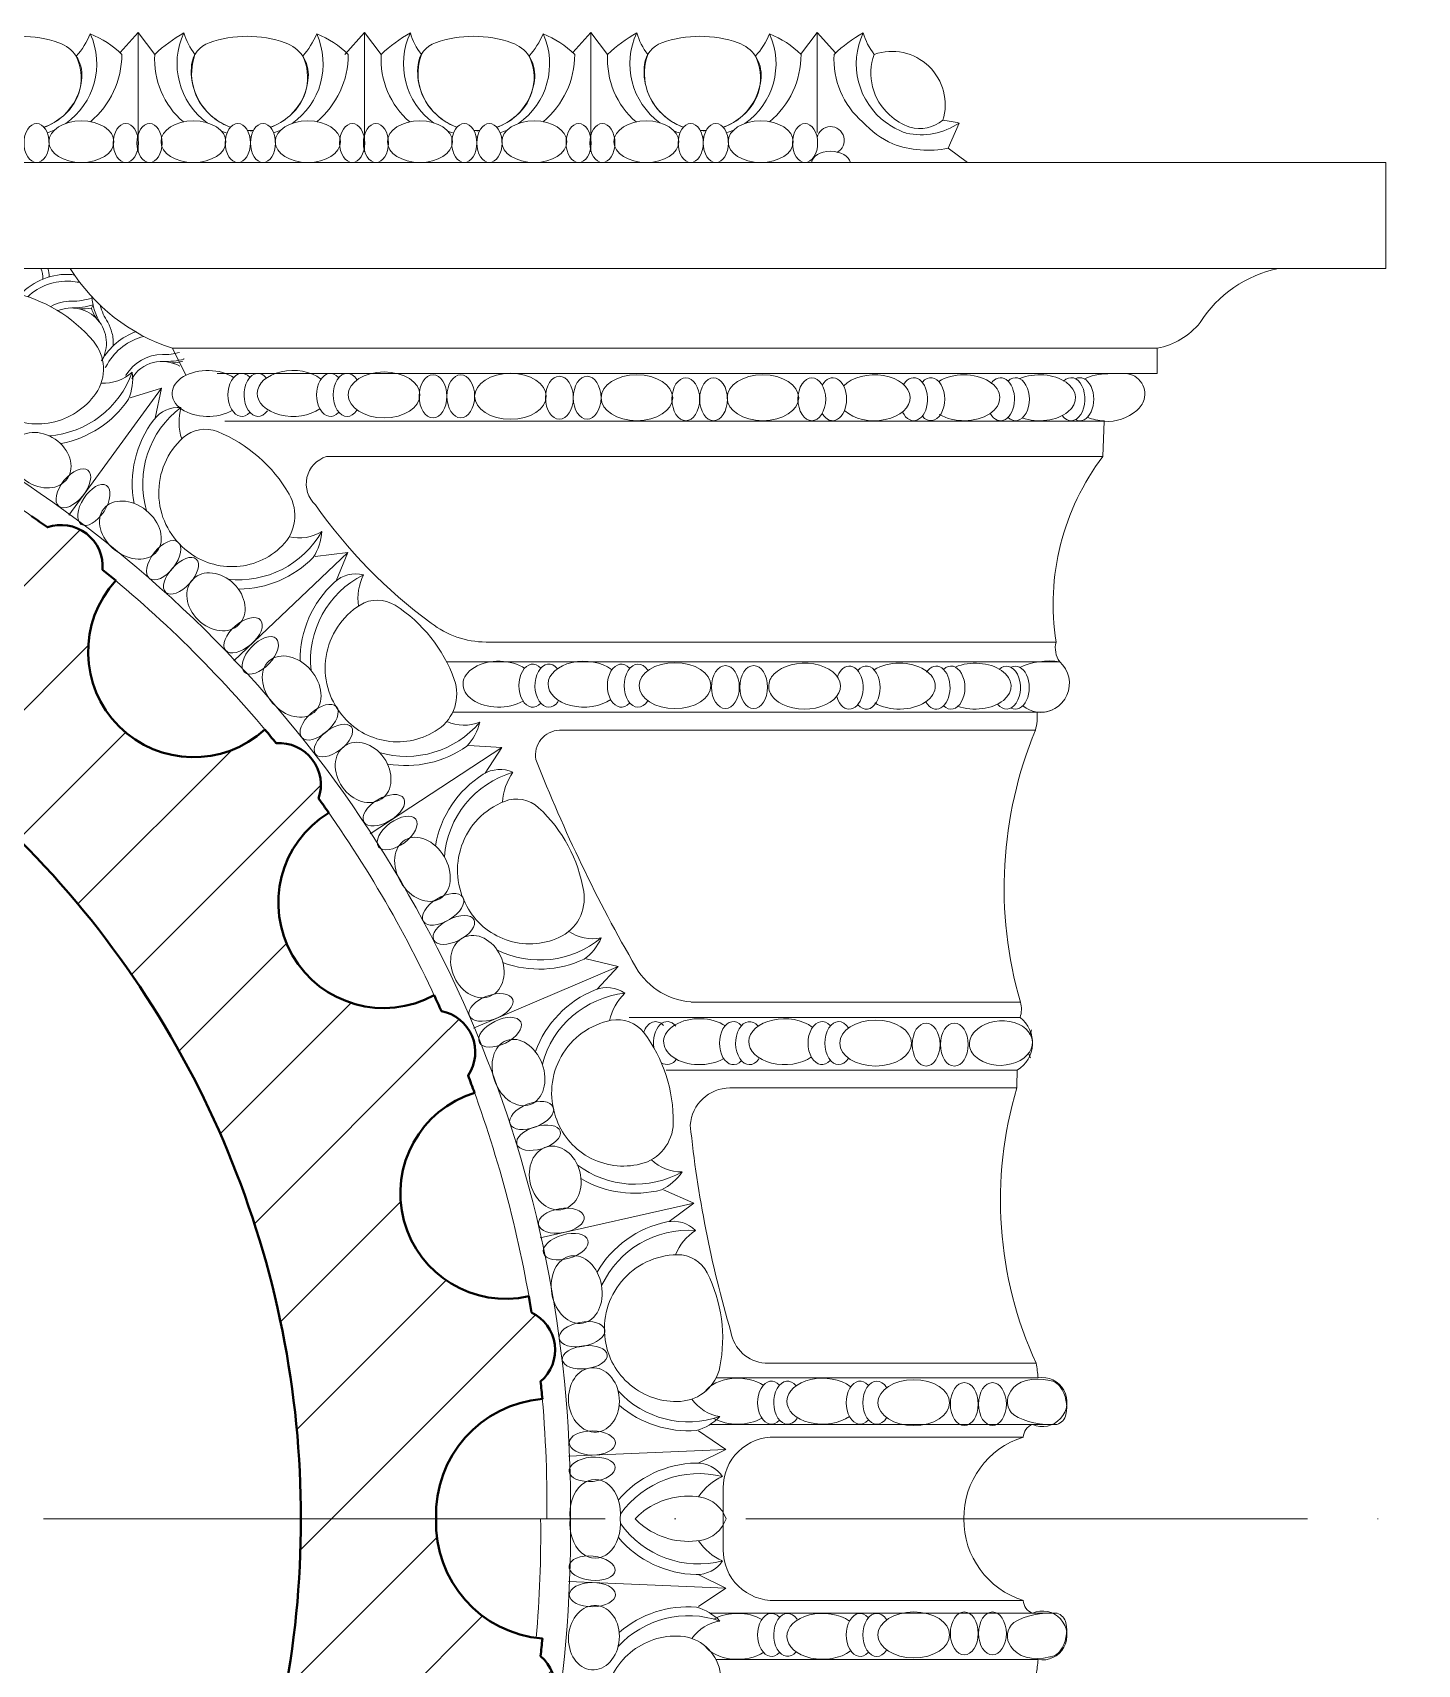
# Model space of a CAD drawing. Header units: millimetres. Extents: x 542654 to 551203, y 315718 to 321804.
# Drawn here: x 546521 to 546816.9, y 320423.3 to 320772.2 of the extents above; entities that cross this region are included whole.
import ezdxf

# ---------------------------------------------------------------- set-up
doc = ezdxf.new("R2010")
doc.units = ezdxf.units.MM
doc.linetypes.add('ACAD_ISO04W100', pattern=[30, 24, -3, 0, -3])
doc.layers.add('cad-block.com', color=250, linetype='Continuous')

msp = doc.modelspace()

# ---------------------------------------------------------------- hatches: boundary and pattern name
at = {"layer": 'cad-block.com', "lineweight": 15, "true_color": 0x000000}
h = msp.add_hatch(dxfattribs=at)
h.set_pattern_fill('ANSI31', color=18, scale=150, style=0)
h.set_pattern_definition([(45, (-1126099.823, -80286.563), (-13.25825215, 13.25825215), [])])
edge = h.paths.add_edge_path()
edge.add_arc((546631.96, 320453.48), 24.77, 177.8265, 265.2257)
edge.add_arc((546373.21, 320451.3), 257.67, 354.1553, 354.9869, ccw=False)
edge.add_arc((546623.73, 320418.33), 8.9, -64.2064, 49.2074, ccw=False)
edge.add_arc((546373.87, 320451.19), 257.01, 350.0647, 350.8467, ccw=False)
edge.add_arc((546622.11, 320384.86), 22.54, 77.4026, 252.7016)
edge.add_arc((546373.21, 320451.3), 257.67, 339.1553, 340.0384, ccw=False)
edge.add_arc((546606.66, 320354.61), 8.9, -79.2064, 34.2074, ccw=False)
edge.add_arc((546373.21, 320451.3), 257.67, 335.0207, 335.8457, ccw=False)
edge.add_arc((546596.02, 320322.69), 22.54, 61.4709, 238.5379)
edge.add_arc((546373.22, 320451.3), 257.66, 324.1553, 324.9882, ccw=False)
edge.add_arc((546573.68, 320297.49), 8.9, -94.2064, 19.2074, ccw=False)
edge.add_arc((546373.21, 320451.3), 257.67, 319.9981, 320.8457, ccw=False)
edge.add_arc((546555.37, 320269.05), 22.54, 47.4916, 222.4785)
edge.add_arc((546373.21, 320451.3), 257.67, 309.1553, 309.9719, ccw=False)
edge.add_arc((546527.03, 320250.84), 8.9, -109.2064, 4.2074, ccw=False)
edge.add_arc((546373.21, 320451.3), 257.67, 304.9273, 305.8457, ccw=False)
edge.add_arc((546501.79, 320227.85), 22.54, 32.764, 207.0672)
edge.add_arc((546373.22, 320451.28), 257.65, 294.1553, 294.904, ccw=False)
edge.add_arc((546469.91, 320217.86), 8.9, 235.7936, 349.2074, ccw=False)
edge.add_arc((546373.21, 320451.3), 257.67, 289.958, 290.8457, ccw=False)
edge.add_arc((546439.65, 320202.39), 22.54, 17.3263, 192.5624)
edge.add_arc((546373.21, 320451.3), 257.67, 279.1553, 279.9308, ccw=False)
edge.add_arc((546406.2, 320200.79), 8.9, 220.7936, 334.2074, ccw=False)
edge.add_arc((546373.21, 320451.3), 257.67, 275.0131, 275.8457, ccw=False)
edge.add_arc((546373.21, 320193.63), 22.54, 2.5066, 90)
edge.add_arc((546373.21, 320193.63), 22.54, 90, 177.4934)
edge.add_arc((546373.21, 320451.3), 257.67, 264.1543, 264.9869, ccw=False)
edge.add_arc((546340.23, 320200.79), 8.9, 205.7926, 319.2064, ccw=False)
edge.add_arc((546373.21, 320451.3), 257.67, 260.0692, 260.8447, ccw=False)
edge.add_arc((546306.78, 320202.39), 22.54, 347.4376, 522.6737)
edge.add_arc((546373.21, 320451.3), 257.67, 249.1543, 250.042, ccw=False)
edge.add_arc((546276.51, 320217.86), 8.9, 190.7926, 304.2064, ccw=False)
edge.add_arc((546373.2, 320451.28), 257.65, 245.096, 245.8447, ccw=False)
edge.add_arc((546244.64, 320227.85), 22.54, 332.9328, 507.236)
edge.add_arc((546373.21, 320451.3), 257.67, 234.1543, 235.0727, ccw=False)
edge.add_arc((546219.39, 320250.84), 8.9, 175.7926, 289.2064, ccw=False)
edge.add_arc((546373.21, 320451.3), 257.67, 230.0281, 230.8447, ccw=False)
edge.add_arc((546191.06, 320269.05), 22.54, 317.5215, 492.5084)
edge.add_arc((546373.21, 320451.3), 257.67, 219.1543, 220.0019, ccw=False)
edge.add_arc((546172.75, 320297.49), 8.9, 160.7926, 274.2064, ccw=False)
edge.add_arc((546373.2, 320451.3), 257.66, 215.0118, 215.8447, ccw=False)
edge.add_arc((546150.41, 320322.69), 22.54, 301.4621, 478.5291)
edge.add_arc((546373.21, 320451.3), 257.67, 204.1543, 204.9793, ccw=False)
edge.add_arc((546139.77, 320354.61), 8.9, 145.7926, 259.2064, ccw=False)
edge.add_arc((546373.21, 320451.3), 257.67, 199.9616, 200.8447, ccw=False)
edge.add_arc((546124.32, 320384.86), 22.54, 287.2984, 462.5974)
edge.add_arc((546372.55, 320451.19), 257.01, 189.1533, 189.9353, ccw=False)
edge.add_arc((546122.69, 320418.33), 8.9, 130.7926, 244.2064, ccw=False)
edge.add_arc((546373.21, 320451.3), 257.67, 185.0131, 185.8447, ccw=False)
edge.add_arc((546114.56, 320453.28), 24.57, 274.5848, 362.6533)
edge.add_arc((546114.56, 320455.55), 24.57, 357.3467, 445.4152)
edge.add_arc((546373.21, 320457.53), 257.67, 174.1553, 174.9869, ccw=False)
edge.add_arc((546122.69, 320490.51), 8.9, 115.7936, 229.2074, ccw=False)
edge.add_arc((546372.55, 320457.64), 257.01, 170.0647, 170.8467, ccw=False)
edge.add_arc((546124.32, 320523.97), 22.54, 257.4026, 432.7016)
edge.add_arc((546373.21, 320457.53), 257.67, 159.1553, 160.0384, ccw=False)
edge.add_arc((546139.77, 320554.22), 8.9, 100.7936, 214.2074, ccw=False)
edge.add_arc((546373.21, 320457.53), 257.67, 155.0207, 155.8457, ccw=False)
edge.add_arc((546150.41, 320586.14), 22.54, 241.4709, 418.5379)
edge.add_arc((546373.2, 320457.53), 257.66, 144.1553, 144.9882, ccw=False)
edge.add_arc((546172.75, 320611.35), 8.9, 85.7936, 199.2074, ccw=False)
edge.add_arc((546373.21, 320457.53), 257.67, 139.9981, 140.8457, ccw=False)
edge.add_arc((546191.06, 320639.78), 22.54, 227.4916, 402.4785)
edge.add_arc((546373.21, 320457.53), 257.67, 129.1553, 129.9719, ccw=False)
edge.add_arc((546219.39, 320657.99), 8.9, 70.7936, 184.2074, ccw=False)
edge.add_arc((546373.21, 320457.53), 257.67, 124.9273, 125.8457, ccw=False)
edge.add_arc((546244.64, 320680.98), 22.54, 212.764, 387.0672)
edge.add_arc((546373.2, 320457.55), 257.65, 114.1553, 114.904, ccw=False)
edge.add_arc((546276.51, 320690.97), 8.9, 55.7936, 169.2074, ccw=False)
edge.add_arc((546373.21, 320457.53), 257.67, 109.958, 110.8457, ccw=False)
edge.add_arc((546306.78, 320706.44), 22.54, 197.3263, 372.5624)
edge.add_arc((546373.21, 320457.53), 257.67, 99.1553, 99.9308, ccw=False)
edge.add_arc((546340.23, 320708.04), 8.9, 40.7936, 154.2074, ccw=False)
edge.add_arc((546373.21, 320457.53), 257.67, 95.0131, 95.8457, ccw=False)
edge.add_arc((546373.21, 320715.2), 22.54, 182.5066, 270)
edge.add_arc((546373.21, 320715.2), 22.54, 270, 357.4934)
edge.add_arc((546373.21, 320457.53), 257.67, 84.1543, 84.9869, ccw=False)
edge.add_arc((546406.2, 320708.04), 8.9, 25.7926, 139.2064, ccw=False)
edge.add_arc((546373.21, 320457.53), 257.67, 80.0692, 80.8447, ccw=False)
edge.add_arc((546439.65, 320706.44), 22.54, 167.4376, 342.6737)
edge.add_arc((546373.21, 320457.53), 257.67, 69.1543, 70.042, ccw=False)
edge.add_arc((546469.91, 320690.97), 8.9, 10.7926, 124.2064, ccw=False)
edge.add_arc((546373.22, 320457.55), 257.65, 65.096, 65.8447, ccw=False)
edge.add_arc((546501.79, 320680.98), 22.54, 152.9328, 327.236)
edge.add_arc((546373.21, 320457.53), 257.67, 54.1543, 55.0727, ccw=False)
edge.add_arc((546527.03, 320657.99), 8.9, -4.2074, 109.2064, ccw=False)
edge.add_arc((546373.21, 320457.53), 257.67, 50.0281, 50.8447, ccw=False)
edge.add_arc((546555.37, 320639.78), 22.54, 137.5215, 312.5084)
edge.add_arc((546373.21, 320457.53), 257.67, 39.1543, 40.0019, ccw=False)
edge.add_arc((546573.68, 320611.35), 8.9, -19.2074, 94.2064, ccw=False)
edge.add_arc((546373.22, 320457.53), 257.66, 35.0118, 35.8447, ccw=False)
edge.add_arc((546596.02, 320586.14), 22.54, 121.4621, 298.5291)
edge.add_arc((546373.21, 320457.53), 257.67, 24.1543, 24.9793, ccw=False)
edge.add_arc((546606.66, 320554.22), 8.9, -34.2074, 79.2064, ccw=False)
edge.add_arc((546373.21, 320457.53), 257.67, 19.9616, 20.8447, ccw=False)
edge.add_arc((546622.11, 320523.97), 22.54, 107.2984, 282.5974)
edge.add_arc((546373.87, 320457.64), 257.01, 9.1533, 9.9353, ccw=False)
edge.add_arc((546623.73, 320490.51), 8.9, -49.2074, 64.2064, ccw=False)
edge.add_arc((546373.21, 320457.53), 257.67, 5.0131, 5.8447, ccw=False)
edge.add_arc((546631.96, 320455.35), 24.77, 94.7743, 182.1735)
edge = h.paths.add_edge_path(flags=16)
edge.add_arc((546373.21, 320454.42), 205.1, 89.9994, 180, ccw=False)
edge.add_arc((546373.21, 320454.42), 205.1, 0, 90.0006, ccw=False)
edge.add_arc((546373.21, 320454.42), 205.1, -90.0006, 0, ccw=False)
edge.add_arc((546373.21, 320454.42), 205.1, 180, 270.0006, ccw=False)

# ---------------------------------------------------------------- linework, layer by layer
at = {"layer": 'cad-block.com', "color": 18, "lineweight": 15, "true_color": 0x000000}
for points in [[(546523.32, 320751.88, 0.101551), (546527.53, 320754.39, 0.192304), (546531.49, 320762.54, 0.339953), (546526.56, 320770, 0.167449), (546510.29, 320770, 0.287977), (546506.56, 320765.36, 0.218078), (546509.8, 320755.31, 0.122256), (546514.87, 320751.94, 0.122256)], [(546527.53, 320754.39, 0.346391), (546530.29, 320767.11, 0.077991), (546533.29, 320771.9, -0.359977), (546528.03, 320752.71, -0.359977)], [(546533.3, 320753.11, 0.223389), (546540.03, 320767.5, 0.09981), (546533.29, 320771.9)], [(546553.31, 320772.12, 0.06195), (546547.08, 320767.5, 0.235173), (546553.18, 320753.06, 0.235173)], [(546558.25, 320752.86, -0.359399), (546553.31, 320772.12, 0.095363), (546555.66, 320767.5, 0.306751), (546558.93, 320754.57, 0.101588), (546563.26, 320751.93, 0.101588)], [(546571.71, 320751.88, 0.101551), (546575.92, 320754.39, 0.192304), (546579.87, 320762.54, 0.339953), (546574.95, 320770, 0.167449), (546558.68, 320770, 0.287977), (546554.95, 320765.36, 0.218078), (546558.19, 320755.31, 0.122256), (546563.26, 320751.94, 0.122256)], [(546575.92, 320754.39, 0.346391), (546578.68, 320767.11, 0.077991), (546581.68, 320771.9, -0.359977), (546576.42, 320752.71, -0.359977)], [(546581.69, 320753.11, 0.223389), (546588.42, 320767.5, 0.09981), (546581.68, 320771.9)], [(546601.69, 320772.12, 0.06195), (546595.47, 320767.5, 0.235173), (546601.57, 320753.06, 0.235173)], [(546606.64, 320752.86, -0.359399), (546601.69, 320772.12, 0.095363), (546604.04, 320767.5, 0.306751), (546607.32, 320754.57, 0.101588), (546611.65, 320751.93, 0.101588)], [(546620.09, 320751.88, 0.101551), (546624.31, 320754.39, 0.192304), (546628.26, 320762.54, 0.339953), (546623.34, 320770, 0.167449), (546607.07, 320770, 0.287977), (546603.33, 320765.36, 0.218078), (546606.58, 320755.31, 0.122256), (546611.65, 320751.94, 0.122256)], [(546624.31, 320754.39, 0.346391), (546627.07, 320767.11, 0.077991), (546630.07, 320771.9, -0.359977), (546624.8, 320752.71, -0.359977)], [(546630.08, 320753.11, 0.223389), (546636.81, 320767.5, 0.09981), (546630.07, 320771.9)], [(546650.08, 320772.12, 0.06195), (546643.86, 320767.5, 0.235173), (546649.96, 320753.06, 0.235173)], [(546655.03, 320752.86, -0.359399), (546650.08, 320772.12, 0.095363), (546652.43, 320767.5, 0.306751), (546655.71, 320754.57, 0.101588), (546660.04, 320751.93, 0.101588)], [(546668.48, 320751.88, 0.101551), (546672.7, 320754.39, 0.192304), (546676.65, 320762.54, 0.339953), (546671.72, 320770, 0.167449), (546655.46, 320770, 0.287977), (546651.72, 320765.36, 0.218078), (546654.97, 320755.31, 0.122256), (546660.04, 320751.94, 0.122256)], [(546672.7, 320754.39, 0.346391), (546675.46, 320767.11, 0.077991), (546678.46, 320771.9, -0.359977), (546673.19, 320752.71, -0.359977)], [(546678.47, 320753.11, 0.223389), (546685.19, 320767.5, 0.09981), (546678.46, 320771.9)], [(546698.47, 320772.12, 0.06195), (546692.25, 320767.5, 0.235173), (546698.35, 320753.06, 0.235173)], [(546703.42, 320752.86, -0.359399), (546698.47, 320772.12, 0.095363), (546700.82, 320767.5, 0.306751), (546704.1, 320754.57, 0.101588), (546708.43, 320751.93, 0.101588)], [(546700.82, 320767.5, -0.614238), (546715.51, 320753.41, -0.23795), (546708.43, 320751.93, -3.091262)], [(546523.39, 320751.93, 0.096379), (546527.53, 320754.39)], [(546571.78, 320751.93, 0.096379), (546575.92, 320754.39)], [(546620.17, 320751.93, 0.096379), (546624.31, 320754.39)], [(546668.56, 320751.93, 0.096379), (546672.7, 320754.39)], [(546715.51, 320753.41, -0.020135), (546718.99, 320752.83, -0.207412), (546707.68, 320750.67, -18.146009)], [(546525.63, 320751.32, -0.026874), (546524.07, 320750.7, -0.026874)], [(546562.51, 320750.67, -0.021792), (546561.24, 320751.16, -0.021792)], [(546566.85, 320751.21, 0.025321), (546568.12, 320751.2)], [(546566.89, 320751.22, 0.015978), (546567.7, 320751.21)], [(546567.65, 320749.87, -0.005183), (546567.33, 320749.87, -0.005183)], [(546567.7, 320751.21, 0.008495), (546568.12, 320751.22, 0.008495)], [(546574.02, 320751.32, -0.026874), (546572.46, 320750.7, -0.026874)], [(546610.9, 320750.67, -0.021792), (546609.63, 320751.16, -0.021792)], [(546615.24, 320751.21, 0.025321), (546616.51, 320751.2)], [(546615.28, 320751.22, 0.015978), (546616.09, 320751.21)], [(546616.04, 320749.87, -0.005183), (546615.72, 320749.87, -0.005183)], [(546616.09, 320751.21, 0.008495), (546616.51, 320751.22, 0.008495)], [(546622.4, 320751.32, -0.026874), (546620.85, 320750.7, -0.026874)], [(546659.29, 320750.67, -0.021792), (546658.02, 320751.16, -0.021792)], [(546663.63, 320751.21, 0.025321), (546664.9, 320751.2)], [(546663.67, 320751.22, 0.015978), (546664.48, 320751.21)], [(546664.43, 320749.87, -0.005183), (546664.1, 320749.87, -0.005183)], [(546664.48, 320751.21, 0.008495), (546664.89, 320751.22, 0.008495)], [(546670.79, 320751.32, -0.026874), (546669.24, 320750.7, -0.026874)], [(546688.63, 320749.72, -1.582051), (546692.85, 320746.52, -3.521077)], [(546704.79, 320748.36, -0.096726), (546698.35, 320753.06, -11.548525)], [(546706.41, 320751.16, -0.039125), (546703.42, 320752.86, 3.800101)], [(546718.99, 320752.83), (546716.65, 320747.44, -0.140501), (546704.79, 320748.36, -5.555021)], [(546707.68, 320750.67, -0.021792), (546706.41, 320751.16, -0.021792)], [(546518.32, 320716.14, -0.225032), (546529.31, 320720.44), (546529.31, 320720.44)], [(546519.92, 320715.68, -0.206858), (546529.12, 320719, 0.049772), (546530.98, 320718.82, 0.049772)], [(546522.69, 320721.75, -0.121818), (546523.14, 320719.45)], [(546524.24, 320721.75, -0.079501), (546524.52, 320719.93)], [(546528.97, 320721.75, 0.176737), (546550.86, 320704.66, 1.049558)], [(546787.22, 320721.75, 0.201803), (546770.48, 320710.17, -0.178174), (546761.31, 320704.66), (546550.86, 320704.66)], [(546514.14, 320690.66, 0.186893), (546525.01, 320688.8, 0.192304), (546534.47, 320695.01, 0.339953), (546533.96, 320706.17, 0.167449), (546516.51, 320716.6, 0.287977), (546509.53, 320714.02, 0.218078), (546506.56, 320701.15, 0.214395), (546514.14, 320690.66, 258.975985)], [(546524.82, 320713.58, -0.132069), (546529.32, 320714.74, 0.080911), (546533.63, 320715.4)], [(546533.59, 320715.74, 0.108991), (546535.47, 320709.96), (546535.47, 320709.96)], [(546529.31, 320713.29, 0.07743), (546533.88, 320713.96)], [(546533.54, 320713.24, -0.07015), (546530.87, 320713.11, -19.622148)], [(546533.54, 320713.24, 0.084322), (546534.78, 320710.84, -1.326627)], [(546535.41, 320713.85, 0.078723), (546537.01, 320710.23, -0.067828), (546537.92, 320707.99)], [(546535.7, 320701.98, -0.182046), (546543.12, 320708.25, -0.182046)], [(546536.49, 320700.54, 0.024135), (546536.96, 320701.26, -0.206952), (546544.72, 320707.22, -0.206952)], [(546540.89, 320698.87, 0.00037), (546540.9, 320698.89, -0.268575), (546548.7, 320703.31, 0.068244), (546552.35, 320703.78, 0.068244)], [(546553.08, 320701.93, -0.08041), (546550.72, 320701.56, -19.622148)], [(546553.27, 320702.49, 0.003234), (546553.31, 320702.32)], [(546535.61, 320697.23, 0.205857), (546542.26, 320699.57, -0.29849), (546524.4, 320685.96, -0.29849)], [(546542.26, 320699.57, -0.134014), (546541.45, 320693.78, -0.19876), (546527.04, 320684.29, -0.19876)], [(546758.5, 320693.7, 0.512878), (546754.01, 320699.29, 0.704384)], [(546542.66, 320671.49, -0.213095), (546546.86, 320689.39, -0.253318), (546552.67, 320692.02)], [(546545.31, 320669.94, -0.31169), (546552.67, 320692.02, 0.14864), (546552.83, 320685.28)], [(546750, 320689.05, 0.193035), (546756.92, 320691.35, 0.138323), (546758.5, 320693.7, 0.92073)], [(546553.5, 320661.75, 0.186893), (546563.86, 320657.98, 0.192304), (546574.28, 320662.4, 0.339953), (546575.78, 320673.48, 0.167449), (546560.47, 320686.85, 0.287977), (546553.14, 320685.56, 0.218078), (546547.92, 320673.43, 0.214395), (546553.5, 320661.75, 258.975985)], [(546750, 320689.05), (546749.69, 320681.52, 0.203496), (546739.69, 320641.87, 0.223902), (546740.47, 320637.64, -0.732398), (546735.66, 320626.87, -0.080164), (546735.28, 320623.02, 0.170072), (546732.07, 320564.87, -0.263929)], [(546583.78, 320681.52, 0.582442), (546581.44, 320671.19, 0.083509), (546606.13, 320645.93, 0.167599), (546617.87, 320641.87)], [(546575.8, 320664.38, 0.205857), (546582.76, 320665.49, -0.29849), (546562.76, 320655.29, -0.29849)], [(546582.76, 320665.49, -0.134014), (546580.93, 320659.94, -0.19876), (546565.06, 320653.17, -0.19876)], [(546578.14, 320637.79, -0.213095), (546585.47, 320654.66, -0.253318), (546591.65, 320656.21)], [(546580.47, 320635.79, -0.31169), (546591.65, 320656.21, 0.14864), (546590.61, 320649.55)], [(546587.07, 320626.27, 0.186893), (546596.59, 320620.72, 0.192304), (546607.63, 320623.2, 0.339953), (546611.08, 320633.84, 0.167449), (546598.41, 320649.73, 0.287977), (546590.96, 320649.77, 0.218078), (546583.67, 320638.76, 0.214395), (546587.07, 320626.27, 258.975985)], [(546679.4, 320634.99, 0.454753), (546679.61, 320629.66, 2.514124)], [(546693.38, 320635.35, 0.038188), (546692.96, 320634.36, 0.038188)], [(546692.81, 320630.27, 0.033954), (546693.12, 320629.36)], [(546609.48, 320624.88, 0.205857), (546616.53, 320624.73, -0.29849), (546595.03, 320618.27, -0.29849)], [(546616.53, 320624.73, -0.134014), (546613.74, 320619.6, -0.19876), (546596.91, 320615.77, -0.19876)], [(546628.51, 320616.78, -0.457804), (546633.57, 320623.02, -1.985215)], [(546607.04, 320598.3, -0.213095), (546617.26, 320613.59, -0.253318), (546623.62, 320614.01)], [(546608.97, 320595.92, -0.31169), (546623.62, 320614.01, 0.14864), (546621.41, 320607.64)], [(546649.89, 320572.36, -0.038105), (546628.51, 320616.78, -6.307699)], [(546613.77, 320585.37, 0.186893), (546622.14, 320578.21, 0.192304), (546633.45, 320578.69, 0.339953), (546638.74, 320588.53, 0.167449), (546629.11, 320606.43, 0.287977), (546621.79, 320607.8, 0.218078), (546612.64, 320598.27, 0.214395), (546613.77, 320585.37, 258.975985)], [(546635.56, 320580.01, 0.205857), (546642.47, 320578.6, -0.29849), (546620.16, 320576.08, -0.29849)], [(546642.47, 320578.6, -0.134014), (546638.81, 320574.05, -0.19876), (546621.57, 320573.29, -0.19876)], [(546662.59, 320564.87, -0.265446), (546649.89, 320572.36, -1.842955)], [(546628.41, 320554.29, -0.213095), (546641.21, 320567.51, -0.253318), (546647.54, 320566.78)], [(546629.9, 320551.6, -0.31169), (546647.54, 320566.78, 0.14864), (546644.22, 320560.91)], [(546732.07, 320564.87, -0.153481), (546732, 320561.58, -0.525765), (546731.41, 320550.34, 0.019182), (546731.32, 320546.52), (546670, 320546.52, 0.395251), (546661.51, 320538.56, 0.920521)], [(546632.73, 320540.37, 0.186893), (546639.69, 320531.82, 0.192304), (546650.9, 320530.27, 0.339953), (546657.87, 320539.01, 0.167449), (546651.58, 320558.35, 0.287977), (546644.63, 320561, 0.218078), (546633.93, 320553.26, 0.214395), (546632.73, 320540.37, 258.975985)], [(546722.29, 320558.56, 0.454753), (546722.5, 320553.23, 2.514124)], [(546734.46, 320558.93, 0.038188), (546734.04, 320557.94, 0.038188)], [(546733.89, 320553.84, 0.033954), (546734.2, 320552.94)], [(546731.32, 320546.52, 0.181945), (546735.42, 320487.66), (546677.5, 320487.66)], [(546670.19, 320494.38, -0.045606), (546661.51, 320538.56, 407.089865), (546661.51, 320538.56, 43.055625)], [(546653.22, 320531.19, 0.205857), (546659.77, 320528.58, -0.29849), (546637.36, 320530.08, -0.29849)], [(546659.77, 320528.58, -0.134014), (546655.35, 320524.75, -0.19876), (546638.25, 320527.08, -0.19876)], [(546641.59, 320507.17, -0.213095), (546656.54, 320517.89, -0.253318), (546662.64, 320516.05)], [(546642.57, 320504.26, -0.31169), (546662.64, 320516.05, 0.14864), (546658.33, 320510.86)], [(546643.35, 320492.7, 0.186893), (546648.67, 320483.05, 0.192304), (546659.42, 320479.52, 0.339953), (546667.84, 320486.88, 0.167449), (546665.11, 320507.03, 0.287977), (546658.74, 320510.87, 0.218078), (546646.83, 320505.17, 0.214395), (546643.35, 320492.7, 258.975985)], [(546677.5, 320487.66, -0.341372), (546670.19, 320494.38, -7.24426)], [(546735.42, 320487.66, -0.027808), (546735.85, 320484.52, -1.35506), (546734.65, 320474.59, 0.308822), (546732.69, 320471.87), (546679.65, 320471.87, 0.426697), (546668.57, 320461.04, 1.449606)], [(546661.87, 320480.02, 0.205857), (546667.85, 320476.27, -0.29849), (546646.07, 320481.75, -0.29849)], [(546730.03, 320481.69, 0.399865), (546730.64, 320476.61, 2.514124)], [(546739.89, 320474.59, 0.263797), (546741.79, 320476.69, 0.215258), (546740.55, 320482.66, 0.209038), (546738.34, 320483.96, 1.101049)], [(546667.85, 320476.27, -0.134014), (546662.82, 320473.3, -0.19876), (546646.41, 320478.64, -0.19876)], [(546732.71, 320471.87, 0.333143), (546720, 320454.41, -3.293523)], [(546646.14, 320458.45, -0.213095), (546662.76, 320466.33, -0.253318), (546668.43, 320463.43)], [(546646.59, 320455.41, -0.31169), (546668.43, 320463.43, 0.14864), (546663.27, 320459.1)], [(546669.16, 320454.42, 0.275592), (546663.68, 320459.03, 0.218078), (546650.94, 320455.55, 0.026367), (546649.72, 320454.42, 0.026367)], [(546646.59, 320453.42, 0.31169), (546668.43, 320445.4, -0.14864), (546663.27, 320449.73)], [(546669.16, 320454.42, -0.275592), (546663.68, 320449.8, -0.218078), (546650.94, 320453.28, -0.026367), (546649.72, 320454.42, -0.026367)], [(546732.71, 320436.96, -0.333143), (546720, 320454.42, 3.293523)], [(546646.14, 320450.38, 0.213095), (546662.76, 320442.5, 0.253318), (546668.43, 320445.4)], [(546735.42, 320421.17, 0.027808), (546735.85, 320424.31, 1.35506), (546734.65, 320434.24, -0.308822), (546732.69, 320436.96), (546679.65, 320436.96, -0.426697), (546668.57, 320447.79, -1.449606)], [(546661.87, 320428.82, -0.205857), (546667.85, 320432.56, 0.29849), (546646.07, 320427.08, 0.29849)], [(546667.85, 320432.56, 0.134014), (546662.82, 320435.53, 0.19876), (546646.41, 320430.19, 0.19876)], [(546730.03, 320427.14, -0.399865), (546730.64, 320432.22, -2.514124)], [(546739.89, 320434.24, -0.263797), (546741.79, 320432.14, -0.215258), (546740.55, 320426.17, -0.209038), (546738.34, 320424.87, -1.101049)], [(546643.35, 320416.13, -0.186893), (546648.67, 320425.78, -0.192304), (546659.42, 320429.31, -0.339953), (546667.84, 320421.95, -0.167449), (546665.11, 320401.81, -0.287977), (546658.74, 320397.96, -0.218078), (546646.83, 320403.66, -0.214395), (546643.35, 320416.13, -258.975985)]]:
    msp.add_lwpolyline(points, format="xyb", dxfattribs=at)
for points in [[(546543.49, 320772.15), (546539.65, 320767.87)], [(546543.49, 320772.15), (546543.49, 320746.65)], [(546543.49, 320772.15), (546547.08, 320767.5)], [(546591.88, 320772.15), (546587.71, 320767.5)], [(546591.88, 320772.15), (546591.88, 320746.65)], [(546591.88, 320772.15), (546595.47, 320767.5)], [(546640.27, 320772.15), (546636.43, 320767.87)], [(546640.27, 320772.15), (546640.27, 320746.65)], [(546640.27, 320772.15), (546643.86, 320767.5)], [(546688.66, 320772.15), (546685.07, 320767.5)], [(546688.66, 320772.15), (546688.66, 320750.78)], [(546688.66, 320772.15), (546692.56, 320767.8)], [(546716.65, 320747.44), (546720.79, 320744.38)], [(546810.2, 320744.38), (546810.2, 320721.75), (546518.76, 320721.75), (546518.76, 320744.38), (546810.2, 320744.38)], [(546533.54, 320713.24), (546533.88, 320713.96)], [(546550.86, 320704.66), (546553.74, 320698.89)], [(546761.31, 320704.66), (546761.3, 320699.29)], [(546560.4, 320699.29), (546761.3, 320699.29)], [(546547.15, 320689.75), (546548.54, 320696.16), (546528.73, 320669)], [(546548.54, 320696.16), (546541.79, 320694.04)], [(546562.03, 320689.05), (546750, 320689.05)], [(546749.69, 320681.52), (546583.78, 320681.52)], [(546585.82, 320654.96), (546588.33, 320661.02), (546563.99, 320637.83)], [(546588.33, 320661.02), (546581.32, 320660.14)], [(546739.69, 320641.87), (546617.87, 320641.87)], [(546740.46, 320637.64), (546609.44, 320637.64)], [(546735.63, 320626.87), (546610.74, 320626.87)], [(546735.28, 320623.02), (546633.57, 320623.02)], [(546617.65, 320613.82), (546621.21, 320619.34), (546593.12, 320600.87)], [(546621.21, 320619.34), (546614.15, 320619.73)], [(546641.63, 320567.66), (546646.12, 320572.46), (546615.18, 320559.3)], [(546646.12, 320572.46), (546639.24, 320574.1)], [(546732.07, 320564.87), (546661.74, 320564.87)], [(546732, 320561.58), (546648.49, 320561.58)], [(546731.41, 320550.34), (546656.34, 320550.34)], [(546662.26, 320521.88), (546655.78, 320524.73)], [(546656.99, 320517.97), (546662.26, 320521.88), (546629.46, 320514.46)], [(546735.85, 320484.52), (546667.02, 320484.52)], [(546739.89, 320474.59), (546665.77, 320474.59)], [(546669.1, 320469.24), (546663.24, 320473.19)], [(546663.22, 320466.33), (546669.1, 320469.24), (546635.51, 320467.79)], [(546668.57, 320461.04), (546668.57, 320454.41)], [(546668.57, 320447.79), (546668.57, 320454.42)], [(546663.22, 320442.5), (546669.1, 320439.59), (546635.51, 320441.04)], [(546669.1, 320439.59), (546663.24, 320435.64)], [(546739.89, 320434.24), (546665.77, 320434.24)], [(546735.85, 320424.31), (546667.02, 320424.31)]]:
    msp.add_lwpolyline(points, dxfattribs=at)
at = {"layer": 'cad-block.com', "color": 18, "lineweight": 40, "true_color": 0x000000}
msp.add_lwpolyline([(546520.74, 320668.79, -0.004007), (546524.11, 320666.39, -0.539649), (546535.91, 320657.33, -0.003563), (546538.74, 320655, 0.957182), (546570.59, 320623.16, -0.003698), (546573.02, 320620.22, -0.539649), (546582.08, 320608.42, -0.003634), (546584.25, 320605.36, 0.974726), (546606.78, 320566.34, -0.0036), (546608.32, 320562.96, -0.539649), (546614.02, 320549.22, -0.003853), (546615.4, 320545.49, 0.959795), (546627.02, 320501.98, -0.003412), (546627.6, 320498.52, -0.539649), (546629.54, 320483.77, -0.003628), (546629.9, 320480.04, 0.40098), (546607.2, 320454.42), (546607.2, 320454.42), (546607.2, 320454.42, 0.40098), (546629.9, 320428.79, -0.003628), (546629.54, 320425.06, -0.539649), (546627.6, 320410.31, -0.003412)], format="xyb", dxfattribs=at)
msp.add_lwpolyline([(546168.11, 320454.42, -0.414217), (546373.21, 320659.51, -0.414217), (546578.31, 320454.42, -0.414217), (546373.21, 320249.32, -0.414217)], format="xyb", close=True, dxfattribs=at)
at = {"layer": 'cad-block.com', "color": 18, "linetype": 'ACAD_ISO04W100', "lineweight": 15, "ltscale": 5, "true_color": 0x000000}
msp.add_lwpolyline([(546373.22, 320454.42), (546816.9, 320454.42)], dxfattribs=at)
msp.add_lwpolyline([(546373.22, 320454.42), (546816.9, 320454.42)], dxfattribs=at)
at = {"layer": 'cad-block.com', "color": 18, "lineweight": 15, "true_color": 0x000000}
for centre, radius, start, end in [((546373.22, 320457.53), 262.7, 359.3214, 90), ((546529.24, 320705.79), 7.5, 329.4684, 113.3716), ((546529.24, 320705.79), 8.96, 356.1471, 14.2288), ((546548.62, 320694.36), 7.5, 59.4661, 149.4661), ((546549.23, 320720.07), 18.22, 268.6364, 282.9522), ((546373.21, 320457.53), 257.67, 54.1543, 65.8447), ((546373.21, 320457.53), 257.67, 39.1543, 50.8447), ((546373.21, 320457.53), 257.67, 24.1543, 35.8447), ((546373.21, 320457.53), 257.67, 9.1543, 20.8447), ((546373.21, 320457.53), 257.67, 359.3082, 5.8447), ((546373.22, 320451.3), 262.7, 270, 0.6786), ((546372.55, 320451.19), 257.01, 355.0308, 0.7183)]:
    msp.add_arc(centre, radius, start, end, dxfattribs=at)
at = {"layer": 'cad-block.com', "color": 18, "lineweight": 15, "true_color": 0x000000, "extrusion": (0, 0, -1)}
for centre, major_axis, ratio in [((546531.39, 320748.83), (6.96, 0), 0.639967), ((546579.78, 320748.83), (6.96, 0), 0.639967), ((546628.17, 320748.83), (6.96, 0), 0.639967), ((546676.56, 320748.83), (6.96, 0), 0.639967), ((546540.88, 320748.55), (0, 4.17), 0.644731), ((546545.95, 320748.55), (0, 4.17), 0.644731), ((546589.27, 320748.55), (0, 4.17), 0.644731), ((546594.34, 320748.55), (0, 4.17), 0.644731), ((546637.66, 320748.55), (0, 4.17), 0.644731), ((546642.73, 320748.55), (0, 4.17), 0.644731), ((546686.05, 320748.55), (0, 4.17), 0.644731), ((546529.67, 320674.74), (3.12, 3.84), 0.522861), ((546565.94, 320643.31), (3.75, 3.22), 0.522861), ((546596.02, 320605.91), (4.27, 2.5), 0.522861), ((546618.93, 320563.74), (4.64, 1.69), 0.522861), ((546633.95, 320518.16), (4.87, 0.84), 0.522861), ((546640.59, 320470.63), (4.94, -0.05), 0.522861), ((546640.53, 320443.84), (4.92, -0.49), 0.522861), ((546640.93, 320429), (-0.51, -6.88), 0.787146), ((546709.28, 320429.59), (-7.66, 0), 0.641162), ((546720.07, 320429.9), (0, -4.6), 0.644731), ((546726.1, 320429.9), (0, -4.6), 0.644731)]:
    msp.add_ellipse(centre, major_axis=major_axis, ratio=ratio, dxfattribs=at)
at = {"layer": 'cad-block.com', "color": 18, "lineweight": 15, "true_color": 0x000000}
for centre, major_axis, ratio in [((546555.34, 320748.83), (-6.94, 0), 0.641162), ((546603.73, 320748.83), (-6.94, 0), 0.641162), ((546652.12, 320748.83), (-6.94, 0), 0.641162), ((546521.81, 320748.55), (0, 4.17), 0.644731), ((546564.83, 320748.55), (0, 4.17), 0.644731), ((546570.2, 320748.55), (0, 4.17), 0.644731), ((546613.22, 320748.55), (0, 4.17), 0.644731), ((546618.59, 320748.55), (0, 4.17), 0.644731), ((546661.61, 320748.55), (0, 4.17), 0.644731), ((546666.98, 320748.55), (0, 4.17), 0.644731), ((546596.08, 320694.7), (-7.66, 0), 0.641162), ((546606.54, 320694.4), (0, 4.6), 0.644731), ((546612.47, 320694.4), (0, 4.6), 0.644731), ((546623.09, 320694.4), (-7.66, 0), 0.641162), ((546633.55, 320694.09), (0, 4.6), 0.644731), ((546639.47, 320694.09), (0, 4.6), 0.644731), ((546650.1, 320694.09), (-7.66, 0), 0.641162), ((546660.56, 320693.78), (0, 4.6), 0.644731), ((546666.48, 320693.78), (0, 4.6), 0.644731), ((546677.03, 320694.09), (-7.66, 0), 0.641162), ((546687.49, 320693.78), (0, 4.6), 0.644731), ((546522.7, 320680.74), (-5.7, 3.89), 0.787146), ((546534.05, 320671.17), (2.68, 4.15), 0.522861), ((546541.85, 320665.8), (-5.69, 4.57), 0.73906), ((546548.99, 320659.35), (3.04, 3.9), 0.522861), ((546552.68, 320656.03), (3.27, 3.55), 0.507645), ((546560.15, 320650.46), (-4.91, 4.85), 0.787146), ((546569.62, 320639.02), (3.38, 3.61), 0.522861), ((546576.33, 320632.34), (-4.78, 5.51), 0.73906), ((546658.25, 320632.54), (-7.66, 0), 0.641162), ((546669.03, 320632.23), (0, 4.6), 0.644731), ((546675.07, 320632.23), (0, 4.6), 0.644731), ((546582.2, 320624.72), (3.69, 3.3), 0.522861), ((546585.24, 320620.8), (3.85, 2.9), 0.507645), ((546591.6, 320613.98), (-3.97, 5.64), 0.787146), ((546598.87, 320601.04), (3.97, 2.94), 0.522861), ((546604.28, 320593.26), (-3.72, 6.28), 0.73906), ((546608.69, 320584.72), (4.21, 2.58), 0.522861), ((546610.99, 320580.31), (4.31, 2.17), 0.507645), ((546616.02, 320572.48), (-2.9, 6.26), 0.787146), ((546620.87, 320558.44), (4.43, 2.19), 0.522861), ((546701.13, 320556.11), (-7.66, 0), 0.641162), ((546711.92, 320555.81), (0, 4.6), 0.644731), ((546717.96, 320555.81), (0, 4.6), 0.644731), ((546624.8, 320549.82), (-2.54, 6.84), 0.73906), ((546627.62, 320540.63), (4.61, 1.79), 0.522861), ((546629.09, 320535.89), (4.63, 1.37), 0.507645), ((546632.65, 320527.27), (-1.73, 6.68), 0.787146), ((546634.9, 320512.6), (4.75, 1.36), 0.522861), ((546637.24, 320503.42), (-1.27, 7.18), 0.73906), ((546638.37, 320493.87), (4.85, 0.94), 0.522861), ((546638.97, 320488.94), (4.8, 0.52), 0.507645), ((546640.93, 320479.83), (-0.51, 6.88), 0.787146), ((546709.28, 320479.24), (-7.66, 0), 0.641162), ((546720.07, 320478.93), (0, 4.6), 0.644731), ((546726.1, 320478.93), (0, 4.6), 0.644731), ((546640.53, 320464.99), (4.92, 0.49), 0.522861), ((546640.59, 320438.2), (4.94, 0.05), 0.522861)]:
    msp.add_ellipse(centre, major_axis=major_axis, ratio=ratio, dxfattribs=at)
for centre, major_axis, ratio, start_param, end_param in [((546691.62, 320744.11), (4.17, -0.18), 0.644731, 0.164522, 3.109873), ((546527.74, 320725.69), (6.57, -3.91), 0.570546, -1.015776, -0.930242), ((546558.43, 320695.01), (-7.66, 0), 0.641162, 3.894992, 8.596551), ((546565.67, 320694.7), (0, 4.6), 0.644731, 5.672275, 10.03618), ((546569.12, 320694.7), (0, 4.6), 0.644731, 5.614071, 10.167271), ((546576.62, 320695.01), (-7.66, 0), 0.641162, 3.834664, 8.696112), ((546584.61, 320694.7), (0, 4.6), 0.644731, 5.659869, 10.048094), ((546588.18, 320694.7), (0, 4.6), 0.644731, 5.504133, 10.203831), ((546691.94, 320693.78), (0, 4.6), 0.644731, 2.293744, 7.139184), ((546700.84, 320694.09), (-7.66, 0), 0.641162, 0.598861, 5.733666), ((546709.27, 320693.78), (0, 4.6), 0.644731, 2.212741, 7.074176), ((546712.92, 320693.78), (0, 4.6), 0.644731, 2.490458, 6.932863), ((546720, 320694.09), (-7.66, 0), 0.641162, 0.814375, 5.49434), ((546727.84, 320693.78), (0, 4.6), 0.644731, 2.310077, 7.048668), ((546731.02, 320693.78), (0, 4.6), 0.644731, 2.57617, 6.848822), ((546620.6, 320632.85), (-7.66, 0), 0.641162, 3.894992, 8.596551), ((546638.79, 320632.85), (-7.66, 0), 0.641162, 3.834664, 8.696112), ((546627.84, 320632.54), (0, 4.6), 0.644731, 5.672275, 10.03618), ((546631.28, 320632.54), (0, 4.6), 0.644731, 5.614071, 10.167271), ((546646.77, 320632.54), (0, 4.6), 0.644731, 5.659869, 10.048094), ((546650.34, 320632.54), (0, 4.6), 0.644731, 5.504133, 10.203831), ((546685.93, 320632.43), (-7.66, 0), 0.641162, 0.598861, 5.733666), ((546695.49, 320632.12), (0, 4.6), 0.644731, 2.212741, 7.074176), ((546699.14, 320632.12), (0, 4.6), 0.644731, 2.490458, 6.932863), ((546706.22, 320632.43), (-7.66, 0), 0.641162, 0.814375, 5.49434), ((546714.06, 320632.12), (0, 4.6), 0.644731, 2.310077, 7.048668), ((546717.24, 320632.12), (0, 4.6), 0.644731, 2.57617, 6.848822), ((546663.48, 320556.42), (-7.66, 0), 0.641162, 3.894992, 8.596551), ((546681.68, 320556.42), (-7.66, 0), 0.641162, 3.834664, 8.696112), ((546654.1, 320556.11), (0, 4.6), 0.644731, 5.672275, 7.330373), ((546656.6, 320556.11), (0, 4.6), 0.644731, 5.614071, 8.065577), ((546670.72, 320556.11), (0, 4.6), 0.644731, 5.672275, 10.03618), ((546674.17, 320556.11), (0, 4.6), 0.644731, 5.614071, 10.167271), ((546689.66, 320556.11), (0, 4.6), 0.644731, 5.659869, 10.048094), ((546693.23, 320556.11), (0, 4.6), 0.644731, 5.504133, 10.203831), ((546727.95, 320556.12), (6.71, 0.29), 0.708066, 3.734089, 8.82662), ((546656.57, 320553.78), (1.58, 1.58), 1, 3.336238, 4.987716), ((546671.63, 320479.55), (-7.66, 0), 0.641162, 3.894992, 5.856006), ((546689.82, 320479.55), (-7.66, 0), 0.641162, 3.834664, 8.696112), ((546736.97, 320479.13), (-7.28, 1.67), 0.671725, 4.677849, 6.093427), ((546678.87, 320479.24), (0, 4.6), 0.644731, 5.672275, 10.03618), ((546682.32, 320479.24), (0, 4.6), 0.644731, 5.614071, 10.167271), ((546697.81, 320479.24), (0, 4.6), 0.644731, 5.659869, 10.048094), ((546701.38, 320479.24), (0, 4.6), 0.644731, 5.504133, 10.203831), ((546671.63, 320479.55), (-7.66, 0), 0.641162, 7.12992, 8.596551), ((546736.97, 320479.13), (-8.76, 1.14), 0.507721, 0.832406, 1.976749), ((546641.19, 320455.54), (0.03, 7.3), 0.73906, 4.560987, 8.011295)]:
    msp.add_ellipse(centre, major_axis=major_axis, ratio=ratio, start_param=start_param, end_param=end_param, dxfattribs=at)
at = {"layer": 'cad-block.com', "color": 18, "lineweight": 15, "true_color": 0x000000, "extrusion": (0, 0, -1)}
for centre, major_axis, ratio, start_param, end_param in [((546736.18, 320694.09), (7.67, 0), 0.639967, 4.127125, 8.361778), ((546742.89, 320693.78), (0, 4.6), 0.644731, 5.715893, 10.124623), ((546744.78, 320693.78), (0, 4.6), 0.644731, 5.959254, 9.748709), ((546750.55, 320694.17), (7.67, 0), 0.659125, 4.026792, 4.740005), ((546750.55, 320694.17), (7.67, 0), 0.659125, 1.641044, 2.143605), ((546736.77, 320632.5), (8.9, 1.33), 0.577549, 4.223801, 5.225185), ((546722.4, 320632.43), (7.67, 0), 0.639967, 4.127125, 8.361778), ((546729.11, 320632.12), (0, 4.6), 0.644731, 5.715893, 10.124623), ((546731, 320632.12), (0, 4.6), 0.644731, 5.959254, 9.748709), ((546736.77, 320632.5), (4.88, 3.42), 0.929129, 1.768916, 2.94296), ((546641.19, 320453.29), (0.03, -7.3), 0.73906, 4.560987, 8.011295), ((546671.63, 320429.28), (-7.66, 0), 0.641162, 7.12992, 8.596551), ((546678.87, 320429.59), (0, -4.6), 0.644731, 5.672275, 10.03618), ((546682.32, 320429.59), (0, -4.6), 0.644731, 5.614071, 10.167271), ((546689.82, 320429.28), (-7.66, 0), 0.641162, 3.834664, 8.696112), ((546697.81, 320429.59), (0, -4.6), 0.644731, 5.659869, 10.048094), ((546701.38, 320429.59), (0, -4.6), 0.644731, 5.504133, 10.203831), ((546736.97, 320429.7), (-8.76, -1.14), 0.507721, 0.832406, 1.976749), ((546671.63, 320429.28), (-7.66, 0), 0.641162, 3.894992, 5.856006), ((546736.97, 320429.7), (-7.28, -1.67), 0.671725, 4.677849, 6.093427)]:
    msp.add_ellipse(centre, major_axis=major_axis, ratio=ratio, start_param=start_param, end_param=end_param, dxfattribs=at)

doc.saveas('drawing.dxf')
